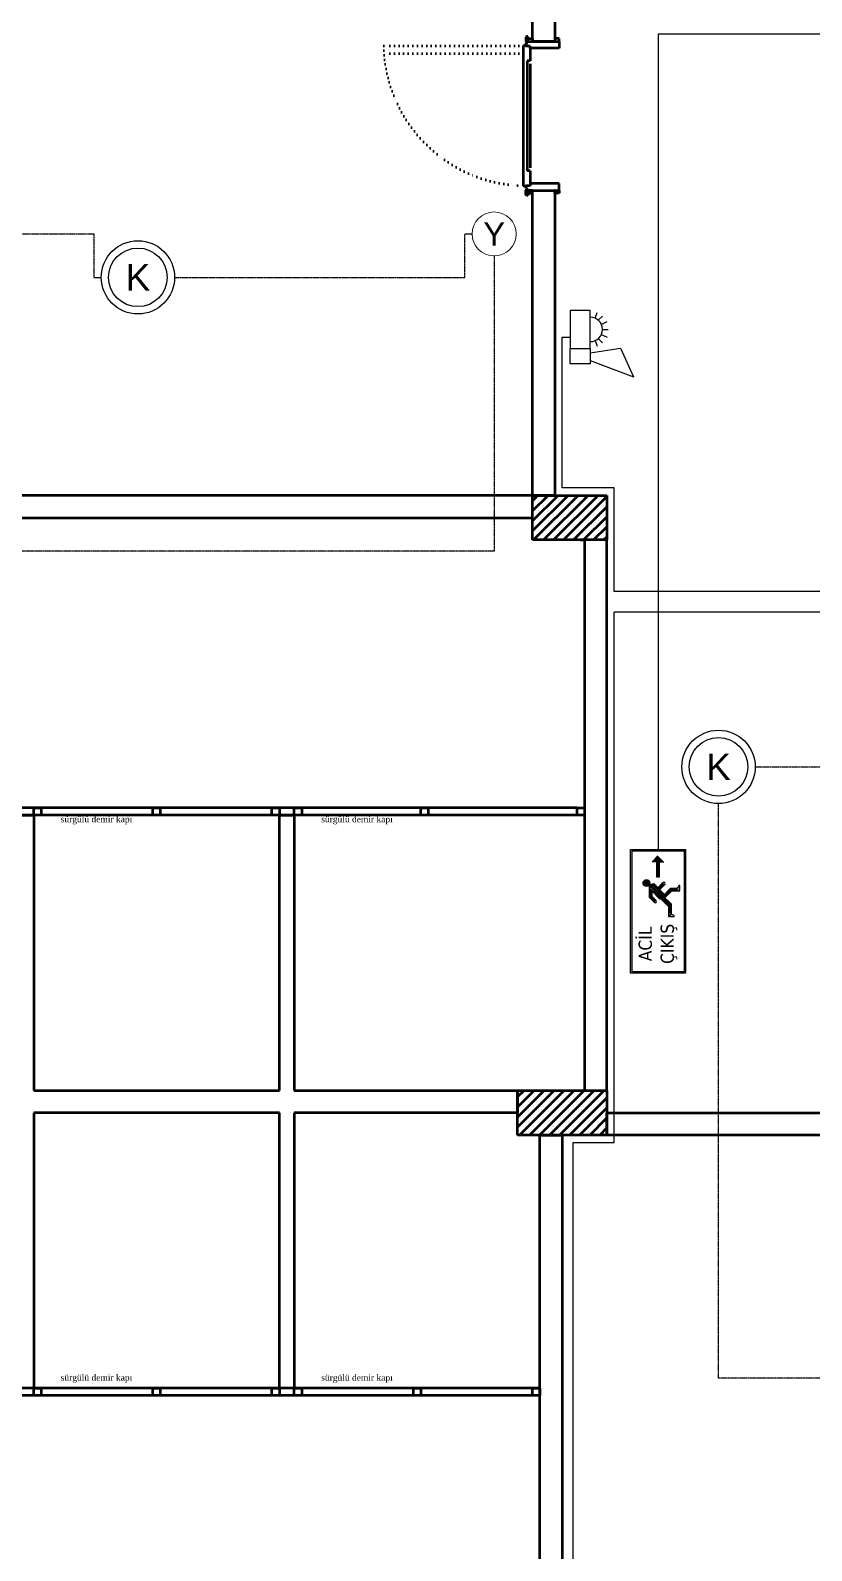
# Model space of a CAD drawing. Header units: millimetres. Extents: x 2046 to 14753, y 2361 to 29276.
# Drawn here: x 3963 to 4487, y 15092 to 16113 of the extents above; entities that cross this region are included whole.
import ezdxf
from ezdxf.enums import TextEntityAlignment as Align

# ---------------------------------------------------------------- set-up
doc = ezdxf.new("R2010")
doc.units = ezdxf.units.MM
doc.linetypes.add('ACAD_ISO07W100', pattern=[3, 0, -3])
doc.linetypes.add('CENTER', pattern=[1.625, 1.25, -0.125, 0.125, -0.125])
for name, color, linetype in [('2A-YANGIN ALARM HATTI', 5, 'Continuous'), ('2A-YANGIN ALGILAMA HATTI', 1, 'CENTER'), ('aydınlatma', 3, 'Continuous'), ('B_ACİL YÖNL.', 3, 'Continuous'), ('BLK-YANGIN', 3, 'Continuous'), ('BLK-YANGIN YAZI', 9, 'Continuous')]:
    doc.layers.add(name, color=color, linetype=linetype)
doc.layers.add('A.O. DUVAR', color=7, linetype='Continuous', lineweight=50)
doc.layers.add('ELK-YAZI', color=2, linetype='Continuous', lineweight=25)
doc.styles.add('2A ELEKTRİK', font='swissl.ttf', dxfattribs={"height": 10})
doc.styles.add('A.O. MALZEME', font='times.ttf', dxfattribs={"height": 10})
doc.styles.get("Standard").update_dxf_attribs({"font": 'arial.ttf'})

# ---------------------------------------------------------------- blocks, each defined once
blk = doc.blocks.new('KD')
at = {"layer": 'BLK-YANGIN'}
for radius in [25, 20]:
    blk.add_circle((0, 0), radius, dxfattribs=at)
at = {"layer": 'BLK-YANGIN YAZI', "style": '2A ELEKTRİK'}
blk.add_text('K', height=18, dxfattribs=at).set_placement((0, 0), align=Align.MIDDLE_CENTER)
blk = doc.blocks.new('YB')
at = {"layer": 'BLK-YANGIN', "lineweight": 0}
blk.add_circle((-0.1, 0.1), 15, dxfattribs=at)
at = {"layer": 'BLK-YANGIN YAZI', "lineweight": 0, "style": '2A ELEKTRİK'}
blk.add_text('Y', height=16, dxfattribs=at).set_placement((-0.1, 0.1), align=Align.MIDDLE_CENTER)
blk = doc.blocks.new('FLK')
at = {"layer": 'BLK-YANGIN'}
for p, q in [((12.5, 33.9), (31.8, 42.6)), ((20.9, 13.6), (31.8, 42.6)), ((15.7, 13.6), (12.5, 33.9)), ((-6.2, 18.9), (-9, 21.8)), ((-3.3, 21), (-5.3, 25)), ((0, 21.7), (0, 25.7)), ((3.3, 21), (5.3, 25)), ((6.2, 18.9), (9, 21.8)), ((-7.5, 16.8), (-11.3, 18.1)), ((7.5, 16.8), (11.3, 18.1))]:
    blk.add_line(p, q, dxfattribs=at)
for points in [[(12.8, 0), (12.8, 13.6), (-12.8, 13.6), (-12.8, 0)], [(23.2, 0), (12.8, 0), (12.8, 13.6), (23.2, 13.6)]]:
    blk.add_lwpolyline(points, close=True, dxfattribs=at)
blk.add_arc((0, 13.6), 8.17, 0, 180, dxfattribs=at)
blk = doc.blocks.new('ACİL6')
at = {"layer": 'B_ACİL YÖNL.'}
h = blk.add_hatch(color=3, dxfattribs=at)
h.paths.add_polyline_path([(41.2, 1), (-41.2, 1), (-41.2, 36.5), (41.2, 36.5)], flags=16)
h.paths.add_polyline_path([(42.2, 0), (-42.2, 0), (-42.2, 37.5), (42.2, 37.5)])
at = {"layer": 'B_ACİL YÖNL.', "color": 7}
for p, q in [((9.7, 24.9), (6, 21.2)), ((10.4, 23.1), (7.3, 20)), ((13.9, 23.1), (8.3, 17.5)), ((18, 24.9), (9.7, 24.9)), ((13.9, 23.1), (10.4, 23.1)), ((18.9, 21.6), (11.5, 14.3)), ((18.1, 24.8), (18.9, 21.6)), ((33.8, 19.7), (33.8, 22.8)), ((33.8, 22.8), (37.8, 18.8)), ((-1.7, 11.6), (-3.6, 11.6)), ((-3.6, 11.6), (-3.6, 11)), ((-3.6, 11), (-3.4, 10.8)), ((-3.4, 10.4), (-3.6, 10.2)), ((-3.4, 10.8), (-3.4, 10.4)), ((3.2, 11.6), (-1.7, 11.6)), ((8.7, 17.1), (3.2, 11.6)), ((10.5, 15.4), (5, 9.8)), ((11.5, 14.3), (8.3, 17.5)), ((9.2, 14.1), (13.9, 9.4)), ((10.8, 15.1), (15.7, 10.2)), ((14.9, 17.6), (18.3, 14.2)), ((16.1, 18.9), (19.6, 15.5)), ((33.8, 17.8), (33.8, 14.7)), ((-3.6, 10.2), (-3.6, 7.8)), ((-3.6, 7.8), (-2.8, 7.8)), ((-2.8, 7.8), (-2.2, 9.5)), ((-2.2, 9.5), (-1.7, 9.8)), ((5, 9.8), (-1.7, 9.8)), ((13.9, 9.4), (13.9, 5.9)), ((13.9, 5.9), (13.9, 4)), ((13.9, 4), (14.5, 4)), ((14.5, 4), (14.8, 4.2)), ((14.8, 4.2), (15.2, 4.2)), ((15.2, 4.2), (15.4, 4)), ((15.4, 4), (17.7, 4)), ((15.7, 10.2), (15.7, 5.9)), ((16, 5.3), (15.7, 5.9)), ((17.7, 4.6), (16, 5.3)), ((17.7, 4), (17.7, 4.6))]:
    blk.add_line(p, q, dxfattribs=at)
at = {"layer": 'B_ACİL YÖNL.', "color": 3}
for points in [[(42.2, 0), (-42.2, 0), (-42.2, 37.5), (42.2, 37.5)], [(41.2, 1), (-41.2, 1), (-41.2, 36.5), (41.2, 36.5)]]:
    blk.add_lwpolyline(points, close=True, dxfattribs=at)
at = {"layer": 'B_ACİL YÖNL.', "color": 7, "const_width": 2.46}
blk.add_lwpolyline([(18.1, 26.8, 1), (20.5, 26.8, 1)], format="xyb", close=True, dxfattribs=at)
at = {"layer": 'B_ACİL YÖNL.', "color": 7}
blk.add_lwpolyline([(23.5, 19.7), (23.5, 17.8), (33.8, 17.8), (33.8, 19.7)], close=True, dxfattribs=at)
blk.add_circle((19.3, 26.7), 2.27, dxfattribs=at)
for centre, radius, start, end in [((6.6, 20.6), 0.888, 134.9986, 314.9986), ((-1.7, 10.7), 0.888, 90, 270), ((-1.7, 10.7), 0.888, 90, 270), ((18.9, 14.8), 0.886, 225, 45), ((14.8, 5.9), 0.888, 180, 0)]:
    blk.add_arc(centre, radius, start, end, dxfattribs=at)
for points in [[(9.7, 24.9), (6, 21.2), (7.3, 20), (10.4, 23.1)], [(6, 21.2), (8.4, 22.2), (7.3, 20)], [(8.3, 17.5), (11.5, 14.3), (18.9, 21.6), (18.1, 24.8)], [(18.1, 24.8), (13.9, 23.1), (8.3, 17.5), (11.5, 14.3)], [(13.9, 23.1), (8.3, 17.5), (13.4, 21.3)], [(9.7, 24.9), (8.4, 22.2), (10.4, 23.1), (12.7, 23.6)], [(9.7, 24.9), (18, 24.9), (18.1, 24.8)], [(9.7, 24.9), (12.7, 23.6), (10.4, 23.1)], [(18.1, 24.8), (9.7, 24.9), (10.4, 23.1), (13.9, 23.1)], [(18.9, 21.6), (15.3, 20.2), (11.5, 14.3)], [(17.9, 24.9), (12.7, 23.6), (13.9, 23.1)], [(18.1, 24.8), (13.4, 21.3), (12.9, 19.3), (15.3, 20.2)], [(13.4, 21.3), (12.9, 19.3), (14.3, 20.8)], [(18.1, 24.8), (13.9, 21.7), (18, 24.7), (18.1, 24.8)], [(14, 22.4), (14.8, 22.3), (14, 21.6), (14.9, 21.6)], [(14.1, 21.7), (14.3, 22.6), (14.9, 22.1), (14.1, 21.7)], [(18.1, 24.8), (17.6, 24.7), (14.2, 23.2)], [(14.2, 23.2), (15.2, 23.7), (15.2, 23.4), (14.2, 23.2)], [(18.1, 24.8), (18, 24.7), (14.3, 22)], [(18.1, 24.8), (14.3, 20.8), (15.3, 20.2)], [(15, 24.1), (15.8, 24.1), (15, 23.3), (15.9, 23.3)], [(33.8, 14.7), (37.8, 18.8), (33.8, 22.8)], [(3.2, 11.6), (5, 9.8), (-1.7, 11.6), (-1.7, 9.8)], [(8.7, 17.1), (10.5, 15.4), (3.2, 11.6), (5, 9.8)], [(10.5, 15.4), (15.7, 10.2), (9.2, 14.1), (13.9, 9.4)], [(14.9, 17.6), (16.1, 18.9), (18.3, 14.2), (19.6, 15.5)], [(23.5, 17.8), (23.5, 19.7), (33.8, 17.8), (33.8, 19.7)], [(13.9, 9.4), (15.7, 10.2), (13.9, 5.9), (15.7, 5.9)]]:
    blk.add_solid(points, dxfattribs=at)
at = {"layer": 'ELK-YAZI', "color": 2, "lineweight": 13, "insert": (-22.2, 18.8), "char_height": 9, "width": 38.038, "attachment_point": 5}
blk.add_mtext('{\\fTahoma|b0|i0|c162|p34;ACİL\\PÇIKIŞ}', dxfattribs=at)

msp = doc.modelspace()

# ---------------------------------------------------------------- linework, layer by layer
at = {"layer": '2A-YANGIN ALARM HATTI'}
for points in [[(4833.748, 15736.331), (4354.96, 15736.331), (4354.96, 15800.858), (4354.96, 15805.858), (4319.96, 15805.858), (4319.96, 15889.229), (4319.96, 15907.229), (4325.236, 15907.229)], [(4335.284, 15069.539), (4327.323, 15069.539), (4327.323, 15365.858), (4349.96, 15365.858), (4354.96, 15365.858), (4354.96, 15722.377)], [(4833.748, 15722.377), (4354.96, 15722.377)]]:
    msp.add_lwpolyline(points, dxfattribs=at)
at = {"layer": '2A-YANGIN ALGILAMA HATTI'}
for points in [[(3731.555, 15976.538), (4005.335, 15976.538), (4005.335, 15947.385), (4010.335, 15947.385)], [(4059.585, 15947.385), (4254.506, 15947.385), (4254.506, 15976.538), (4259.506, 15976.538)], [(4274.281, 15961.763), (4274.281, 15763.449), (3731.555, 15763.449)], [(4449.585, 15618.358), (4834.472, 15618.358)], [(4705.623, 15207.577), (4424.96, 15207.577), (4424.96, 15593.733)]]:
    msp.add_lwpolyline(points, dxfattribs=at)
at = {"layer": 'A.O. DUVAR'}
for p, q in [((4299.96, 16105.858), (4299.96, 16120.858)), ((4314.96, 16120.858), (4314.96, 16105.858)), ((4294.033, 16102.911), (4294.899, 16103.411)), ((4294.033, 16008.858), (4294.033, 16102.911)), ((4294.899, 16103.411), (4295.399, 16103.411)), ((4295.399, 16103.411), (4295.399, 16102.786)), ((4298.399, 16102.786), (4295.399, 16102.786)), ((4295.96, 16109.336), (4295.46, 16108.836)), ((4295.46, 16108.836), (4295.46, 16105.836)), ((4295.46, 16105.836), (4295.96, 16105.336)), ((4295.46, 16104.411), (4295.96, 16104.911)), ((4295.46, 16102.858), (4295.46, 16104.411)), ((4298.46, 16102.858), (4295.46, 16102.858)), ((4296.91, 16109.336), (4295.96, 16109.336)), ((4295.96, 16105.336), (4296.91, 16105.336)), ((4295.96, 16104.911), (4296.96, 16104.911)), ((4296.91, 16105.336), (4296.91, 16109.336)), ((4296.96, 16105.858), (4296.96, 16107.858)), ((4296.96, 16107.858), (4299.96, 16107.858)), ((4296.96, 16104.911), (4296.96, 16105.858)), ((4296.96, 16105.858), (4299.96, 16105.858)), ((4298.399, 16102.786), (4298.399, 16099.858)), ((4298.46, 16101.358), (4298.46, 16102.858)), ((4299.96, 16107.858), (4299.96, 16105.858)), ((4299.96, 16105.858), (4314.96, 16105.858)), ((4314.96, 16105.858), (4299.96, 16105.858)), ((4317.96, 16107.858), (4314.96, 16107.858)), ((4314.96, 16107.858), (4314.96, 16105.858)), ((4314.96, 16105.858), (4317.96, 16105.858)), ((4317.96, 16105.858), (4317.96, 16107.858)), ((4317.96, 16105.858), (4317.96, 16101.358)), ((4296.399, 16092.858), (4296.399, 16019.043)), ((4298.395, 16092.858), (4296.399, 16092.858)), ((4298.399, 16099.858), (4298.399, 16092.858)), ((4317.96, 16101.358), (4298.46, 16101.358)), ((4298.399, 16090.858), (4298.399, 16021.043)), ((4298.399, 16019.043), (4296.399, 16019.043)), ((4298.399, 16019.043), (4298.399, 16009.043)), ((4294.899, 16008.358), (4294.033, 16008.858)), ((4295.399, 16008.358), (4294.899, 16008.358)), ((4295.399, 16008.358), (4295.4, 16009.043)), ((4295.4, 16009.043), (4298.399, 16009.043)), ((4298.46, 16008.858), (4295.46, 16008.858)), ((4295.46, 16008.858), (4295.46, 16007.381)), ((4295.46, 16007.381), (4295.96, 16006.881)), ((4295.46, 16005.881), (4295.96, 16006.381)), ((4295.46, 16002.881), (4295.46, 16005.881)), ((4295.96, 16002.381), (4295.46, 16002.881)), ((4295.96, 16006.881), (4296.96, 16006.881)), ((4295.96, 16006.381), (4296.91, 16006.381)), ((4296.91, 16002.381), (4295.96, 16002.381)), ((4296.91, 16006.381), (4296.91, 16002.381)), ((4296.96, 16006.881), (4296.96, 16005.858)), ((4299.96, 16005.858), (4296.96, 16005.858)), ((4296.96, 16005.858), (4299.96, 16005.858)), ((4296.96, 16005.858), (4296.96, 16003.858)), ((4296.96, 16003.858), (4299.96, 16003.858)), ((4317.96, 16010.358), (4298.46, 16010.358)), ((4298.46, 16010.358), (4298.46, 16008.858)), ((4299.96, 16005.858), (4314.96, 16005.858)), ((4299.96, 16003.858), (4299.96, 16005.858)), ((4299.96, 16005.858), (4314.96, 16005.858)), ((4299.96, 15800.858), (4299.96, 16005.858)), ((4314.96, 16003.858), (4314.96, 16005.858)), ((4314.96, 16005.858), (4317.96, 16005.858)), ((4314.96, 16005.858), (4314.96, 15970.858)), ((4317.96, 16003.858), (4314.96, 16003.858)), ((4317.96, 16005.858), (4317.96, 16010.358)), ((4317.96, 16005.858), (4317.96, 16003.858)), ((4314.96, 15970.858), (4314.96, 15800.858)), ((4299.96, 15800.858), (3769.96, 15800.858)), ((4299.96, 15770.858), (4299.96, 15800.858)), ((4299.96, 15800.858), (4349.96, 15800.858)), ((4314.96, 15800.858), (4299.96, 15800.858)), ((4299.96, 15785.858), (4299.96, 15800.858)), ((4349.96, 15800.858), (4349.96, 15770.858)), ((3769.96, 15785.858), (4299.96, 15785.858)), ((4349.96, 15770.858), (4299.96, 15770.858)), ((4331.96, 15770.858), (4334.96, 15770.858)), ((4349.96, 15770.858), (4334.96, 15770.858)), ((4334.96, 15770.858), (4334.96, 15400.858)), ((4349.96, 15400.858), (4349.96, 15770.858)), ((4304.96, 15590.858), (3254.96, 15590.858)), ((4329.96, 15590.858), (3254.96, 15590.858)), ((4331.96, 15585.858), (3254.96, 15585.858)), ((3954.96, 15585.858), (3964.96, 15585.858)), ((3964.96, 15590.858), (3969.96, 15590.858)), ((3964.96, 15585.858), (3964.96, 15590.858)), ((3969.96, 15585.858), (3964.96, 15585.858)), ((3964.96, 15585.858), (3964.96, 15400.858)), ((3969.96, 15590.858), (3969.96, 15585.858)), ((4044.96, 15590.858), (4049.96, 15590.858)), ((4044.96, 15585.858), (4044.96, 15590.858)), ((4049.96, 15585.858), (4044.96, 15585.858)), ((4049.96, 15590.858), (4049.96, 15585.858)), ((4124.96, 15590.858), (4129.96, 15590.858)), ((4124.96, 15585.858), (4124.96, 15590.858)), ((4129.96, 15585.858), (4124.96, 15585.858)), ((4129.96, 15590.858), (4129.96, 15585.858)), ((4129.96, 15400.858), (4129.96, 15585.858)), ((4129.96, 15585.858), (4139.96, 15585.858)), ((4139.96, 15590.858), (4144.96, 15590.858)), ((4139.96, 15585.858), (4139.96, 15590.858)), ((4144.96, 15585.858), (4139.96, 15585.858)), ((4139.96, 15585.858), (4139.96, 15400.858)), ((4144.96, 15590.858), (4144.96, 15585.858)), ((4224.96, 15590.858), (4229.96, 15590.858)), ((4224.96, 15585.858), (4224.96, 15590.858)), ((4229.96, 15585.858), (4224.96, 15585.858)), ((4229.96, 15590.858), (4229.96, 15585.858)), ((4329.96, 15590.858), (4334.96, 15590.858)), ((4329.96, 15585.858), (4329.96, 15590.858)), ((4334.96, 15585.858), (4329.96, 15585.858)), ((4334.96, 15590.858), (4334.96, 15585.858)), ((3964.96, 15400.858), (4129.96, 15400.858)), ((4139.96, 15400.858), (4289.96, 15400.858)), ((4289.96, 15400.858), (4349.96, 15400.858)), ((4289.96, 15370.858), (4289.96, 15400.858)), ((4289.96, 15400.858), (4289.96, 15385.858)), ((4334.96, 15400.858), (4349.96, 15400.858)), ((4349.96, 15400.858), (4349.96, 15370.858)), ((4129.96, 15385.858), (3964.96, 15385.858)), ((3964.96, 15385.858), (3964.96, 15200.858)), ((4129.96, 15200.858), (4129.96, 15385.858)), ((4289.96, 15385.858), (4139.96, 15385.858)), ((4139.96, 15385.858), (4139.96, 15200.858)), ((4349.96, 15370.858), (4349.96, 15385.858)), ((4349.96, 15385.858), (4499.96, 15385.858)), ((4349.96, 15370.858), (4289.96, 15370.858)), ((4304.96, 15010.858), (4304.96, 15370.858)), ((4304.96, 15370.858), (4319.96, 15370.858)), ((4319.96, 15370.858), (4319.96, 14625.858)), ((4754.96, 15370.858), (4349.96, 15370.858)), ((4304.96, 15200.858), (3254.96, 15200.858)), ((4304.96, 15195.858), (3254.96, 15195.858)), ((4304.96, 15195.858), (3254.96, 15195.858)), ((3964.96, 15200.858), (3954.96, 15200.858)), ((3964.96, 15200.858), (3969.96, 15200.858)), ((3964.96, 15195.858), (3964.96, 15200.858)), ((3969.96, 15195.858), (3964.96, 15195.858)), ((3969.96, 15200.858), (3969.96, 15195.858)), ((4044.96, 15200.858), (4049.96, 15200.858)), ((4044.96, 15195.858), (4044.96, 15200.858)), ((4049.96, 15195.858), (4044.96, 15195.858)), ((4049.96, 15200.858), (4049.96, 15195.858)), ((4124.96, 15200.858), (4129.96, 15200.858)), ((4124.96, 15195.858), (4124.96, 15200.858)), ((4129.96, 15195.858), (4124.96, 15195.858)), ((4129.96, 15200.858), (4129.96, 15195.858)), ((4139.96, 15200.858), (4129.96, 15200.858)), ((4139.96, 15200.858), (4144.96, 15200.858)), ((4139.96, 15195.858), (4139.96, 15200.858)), ((4144.96, 15195.858), (4139.96, 15195.858)), ((4144.96, 15200.858), (4144.96, 15195.858)), ((4219.96, 15200.858), (4224.96, 15200.858)), ((4219.96, 15195.858), (4219.96, 15200.858)), ((4224.96, 15195.858), (4219.96, 15195.858)), ((4224.96, 15200.858), (4224.96, 15195.858)), ((4299.96, 15200.858), (4304.96, 15200.858)), ((4299.96, 15195.858), (4299.96, 15200.858)), ((4304.96, 15195.858), (4299.96, 15195.858)), ((4304.96, 15200.858), (4304.96, 15195.858))]:
    msp.add_line(p, q, dxfattribs=at)
at = {"layer": 'A.O. DUVAR', "linetype": 'ACAD_ISO07W100'}
for p, q in [((4294.033, 16102.911), (4200.033, 16102.911)), ((4294.033, 16097.911), (4200.033, 16097.911))]:
    msp.add_line(p, q, dxfattribs=at)
at = {"layer": 'A.O. DUVAR', "linetype": 'Continuous', "ltscale": 10}
for p, q in [((4299.96, 15797.132), (4303.687, 15800.858)), ((4299.96, 15790.397), (4310.422, 15800.858)), ((4299.96, 15783.662), (4317.157, 15800.858)), ((4299.96, 15776.927), (4323.892, 15800.858)), ((4300.627, 15770.858), (4330.627, 15800.858)), ((4303.917, 15797.721), (4303.917, 15797.721)), ((4307.363, 15770.858), (4337.363, 15800.858)), ((4310.652, 15797.721), (4310.652, 15797.721)), ((4314.098, 15770.858), (4344.098, 15800.858)), ((4317.387, 15797.721), (4317.387, 15797.721)), ((4320.833, 15770.858), (4349.96, 15799.986)), ((4324.123, 15797.721), (4324.123, 15797.721)), ((4330.858, 15797.721), (4330.858, 15797.721)), ((4337.593, 15797.721), (4337.593, 15797.721)), ((4344.328, 15797.721), (4344.328, 15797.721)), ((4300.549, 15794.354), (4300.549, 15794.354)), ((4300.549, 15787.618), (4300.549, 15787.618)), ((4303.917, 15790.986), (4303.917, 15790.986)), ((4307.285, 15794.354), (4307.285, 15794.354)), ((4307.285, 15787.618), (4307.285, 15787.618)), ((4310.652, 15790.986), (4310.652, 15790.986)), ((4314.02, 15794.354), (4314.02, 15794.354)), ((4314.02, 15787.618), (4314.02, 15787.618)), ((4317.387, 15790.986), (4317.387, 15790.986)), ((4320.755, 15794.354), (4320.755, 15794.354)), ((4320.755, 15787.618), (4320.755, 15787.618)), ((4324.123, 15790.986), (4324.123, 15790.986)), ((4327.49, 15794.354), (4327.49, 15794.354)), ((4327.49, 15787.618), (4327.49, 15787.618)), ((4327.568, 15770.858), (4349.96, 15793.251)), ((4330.858, 15790.986), (4330.858, 15790.986)), ((4334.225, 15794.354), (4334.225, 15794.354)), ((4334.225, 15787.618), (4334.225, 15787.618)), ((4334.303, 15770.858), (4349.96, 15786.515)), ((4337.593, 15790.986), (4337.593, 15790.986)), ((4340.96, 15794.354), (4340.96, 15794.354)), ((4340.96, 15787.618), (4340.96, 15787.618)), ((4344.328, 15790.986), (4344.328, 15790.986)), ((4347.696, 15794.354), (4347.696, 15794.354)), ((4347.696, 15787.618), (4347.696, 15787.618)), ((4300.549, 15780.883), (4300.549, 15780.883)), ((4303.917, 15784.251), (4303.917, 15784.251)), ((4303.917, 15777.516), (4303.917, 15777.516)), ((4307.285, 15780.883), (4307.285, 15780.883)), ((4310.652, 15784.251), (4310.652, 15784.251)), ((4310.652, 15777.516), (4310.652, 15777.516)), ((4314.02, 15780.883), (4314.02, 15780.883)), ((4317.387, 15784.251), (4317.387, 15784.251)), ((4317.387, 15777.516), (4317.387, 15777.516)), ((4320.755, 15780.883), (4320.755, 15780.883)), ((4324.123, 15784.251), (4324.123, 15784.251)), ((4324.123, 15777.516), (4324.123, 15777.516)), ((4327.49, 15780.883), (4327.49, 15780.883)), ((4330.858, 15784.251), (4330.858, 15784.251)), ((4330.858, 15777.516), (4330.858, 15777.516)), ((4334.225, 15780.883), (4334.225, 15780.883)), ((4337.593, 15784.251), (4337.593, 15784.251)), ((4337.593, 15777.516), (4337.593, 15777.516)), ((4340.96, 15780.883), (4340.96, 15780.883)), ((4341.038, 15770.858), (4349.96, 15779.78)), ((4344.328, 15784.251), (4344.328, 15784.251)), ((4344.328, 15777.516), (4344.328, 15777.516)), ((4347.696, 15780.883), (4347.696, 15780.883)), ((4300.549, 15774.148), (4300.549, 15774.148)), ((4307.285, 15774.148), (4307.285, 15774.148)), ((4314.02, 15774.148), (4314.02, 15774.148)), ((4320.755, 15774.148), (4320.755, 15774.148)), ((4327.49, 15774.148), (4327.49, 15774.148)), ((4334.225, 15774.148), (4334.225, 15774.148)), ((4340.96, 15774.148), (4340.96, 15774.148)), ((4347.696, 15774.148), (4347.696, 15774.148)), ((4347.774, 15770.858), (4349.96, 15773.045)), ((4289.96, 15396.491), (4294.328, 15400.858)), ((4289.96, 15389.756), (4301.063, 15400.858)), ((4289.96, 15383.021), (4307.798, 15400.858)), ((4289.96, 15376.286), (4314.533, 15400.858)), ((4290.447, 15400.345), (4290.447, 15400.345)), ((4291.268, 15370.858), (4321.268, 15400.858)), ((4297.182, 15400.345), (4297.182, 15400.345)), ((4298.004, 15370.858), (4328.004, 15400.858)), ((4303.917, 15400.345), (4303.917, 15400.345)), ((4304.739, 15370.858), (4334.739, 15400.858)), ((4310.652, 15400.345), (4310.652, 15400.345)), ((4311.474, 15370.858), (4341.474, 15400.858)), ((4317.387, 15400.345), (4317.387, 15400.345)), ((4318.209, 15370.858), (4348.209, 15400.858)), ((4324.123, 15400.345), (4324.123, 15400.345)), ((4330.858, 15400.345), (4330.858, 15400.345)), ((4337.593, 15400.345), (4337.593, 15400.345)), ((4344.328, 15400.345), (4344.328, 15400.345)), ((4290.447, 15393.61), (4290.447, 15393.61)), ((4293.814, 15396.977), (4293.814, 15396.977)), ((4293.814, 15390.242), (4293.814, 15390.242)), ((4297.182, 15393.61), (4297.182, 15393.61)), ((4300.549, 15396.977), (4300.549, 15396.977)), ((4300.549, 15390.242), (4300.549, 15390.242)), ((4303.917, 15393.61), (4303.917, 15393.61)), ((4307.285, 15396.977), (4307.285, 15396.977)), ((4307.285, 15390.242), (4307.285, 15390.242)), ((4310.652, 15393.61), (4310.652, 15393.61)), ((4314.02, 15396.977), (4314.02, 15396.977)), ((4314.02, 15390.242), (4314.02, 15390.242)), ((4317.387, 15393.61), (4317.387, 15393.61)), ((4320.755, 15396.977), (4320.755, 15396.977)), ((4320.755, 15390.242), (4320.755, 15390.242)), ((4324.123, 15393.61), (4324.123, 15393.61)), ((4324.944, 15370.858), (4349.96, 15395.874)), ((4327.49, 15396.977), (4327.49, 15396.977)), ((4327.49, 15390.242), (4327.49, 15390.242)), ((4330.858, 15393.61), (4330.858, 15393.61)), ((4331.68, 15370.858), (4349.96, 15389.139)), ((4334.225, 15396.977), (4334.225, 15396.977)), ((4334.225, 15390.242), (4334.225, 15390.242)), ((4337.593, 15393.61), (4337.593, 15393.61)), ((4340.96, 15396.977), (4340.96, 15396.977)), ((4340.96, 15390.242), (4340.96, 15390.242)), ((4344.328, 15393.61), (4344.328, 15393.61)), ((4347.696, 15396.977), (4347.696, 15396.977)), ((4347.696, 15390.242), (4347.696, 15390.242)), ((4290.447, 15386.874), (4290.447, 15386.874)), ((4290.447, 15380.139), (4290.447, 15380.139)), ((4293.814, 15383.507), (4293.814, 15383.507)), ((4297.182, 15386.874), (4297.182, 15386.874)), ((4297.182, 15380.139), (4297.182, 15380.139)), ((4300.549, 15383.507), (4300.549, 15383.507)), ((4303.917, 15386.874), (4303.917, 15386.874)), ((4303.917, 15380.139), (4303.917, 15380.139)), ((4307.285, 15383.507), (4307.285, 15383.507)), ((4310.652, 15386.874), (4310.652, 15386.874)), ((4310.652, 15380.139), (4310.652, 15380.139)), ((4314.02, 15383.507), (4314.02, 15383.507)), ((4317.387, 15386.874), (4317.387, 15386.874)), ((4317.387, 15380.139), (4317.387, 15380.139)), ((4320.755, 15383.507), (4320.755, 15383.507)), ((4324.123, 15386.874), (4324.123, 15386.874)), ((4324.123, 15380.139), (4324.123, 15380.139)), ((4327.49, 15383.507), (4327.49, 15383.507)), ((4330.858, 15386.874), (4330.858, 15386.874)), ((4330.858, 15380.139), (4330.858, 15380.139)), ((4334.225, 15383.507), (4334.225, 15383.507)), ((4337.593, 15386.874), (4337.593, 15386.874)), ((4337.593, 15380.139), (4337.593, 15380.139)), ((4338.415, 15370.858), (4349.96, 15382.404)), ((4340.96, 15383.507), (4340.96, 15383.507)), ((4344.328, 15386.874), (4344.328, 15386.874)), ((4344.328, 15380.139), (4344.328, 15380.139)), ((4347.696, 15383.507), (4347.696, 15383.507)), ((4290.447, 15373.404), (4290.447, 15373.404)), ((4293.814, 15376.772), (4293.814, 15376.772)), ((4297.182, 15373.404), (4297.182, 15373.404)), ((4300.549, 15376.772), (4300.549, 15376.772)), ((4303.917, 15373.404), (4303.917, 15373.404)), ((4307.285, 15376.772), (4307.285, 15376.772)), ((4310.652, 15373.404), (4310.652, 15373.404)), ((4314.02, 15376.772), (4314.02, 15376.772)), ((4317.387, 15373.404), (4317.387, 15373.404)), ((4320.755, 15376.772), (4320.755, 15376.772)), ((4324.123, 15373.404), (4324.123, 15373.404)), ((4327.49, 15376.772), (4327.49, 15376.772)), ((4330.858, 15373.404), (4330.858, 15373.404)), ((4334.225, 15376.772), (4334.225, 15376.772)), ((4337.593, 15373.404), (4337.593, 15373.404)), ((4340.96, 15376.772), (4340.96, 15376.772)), ((4344.328, 15373.404), (4344.328, 15373.404)), ((4345.15, 15370.858), (4349.96, 15375.669)), ((4347.696, 15376.772), (4347.696, 15376.772))]:
    msp.add_line(p, q, dxfattribs=at)
at = {"layer": 'A.O. DUVAR', "linetype": 'ACAD_ISO07W100'}
msp.add_arc((4296.265, 16105.141), 96.258, 181.327957, 268.639954, dxfattribs=at)
at = {"layer": 'A.O. DUVAR'}
msp.add_point((4314.96, 16005.858), dxfattribs=at)
at = {"layer": 'aydınlatma'}
msp.add_lwpolyline([(4623.418, 15909.426), (4623.418, 16105.859, 0.41421356), (4618.418, 16110.859), (4384.322, 16110.859), (4384.322, 15562.86)], format="xyb", dxfattribs=at)

# ---------------------------------------------------------------- block references
at = {"layer": 'B_ACİL YÖNL.', "xscale": 0.985, "yscale": 0.985, "zscale": 0.985, "rotation": 90}
msp.add_blockref('ACİL6', (4402.804, 15521.286), dxfattribs=at)
at = {"layer": 'BLK-YANGIN', "xscale": 0.985, "yscale": 0.985, "zscale": 0.985}
for name, p in [('YB', (4274.367, 15976.456)), ('KD', (4034.96, 15947.385)), ('KD', (4424.96, 15618.358))]:
    msp.add_blockref(name, p, dxfattribs=at)
at = {"layer": 'BLK-YANGIN', "rotation": 270}
msp.add_blockref('FLK', (4325.236, 15912.383), dxfattribs=at)

# ---------------------------------------------------------------- texts
at = {"layer": 'A.O. DUVAR', "style": 'A.O. MALZEME'}
for p in [(3983.096, 15581.125, 2.634), (4158.096, 15581.125, 2.634), (3983.096, 15205.822, 2.634), (4158.096, 15205.822, 2.634)]:
    msp.add_text('sürgülü demir kapı', height=4.21426, dxfattribs=at).set_placement(p)

doc.saveas('drawing.dxf')
